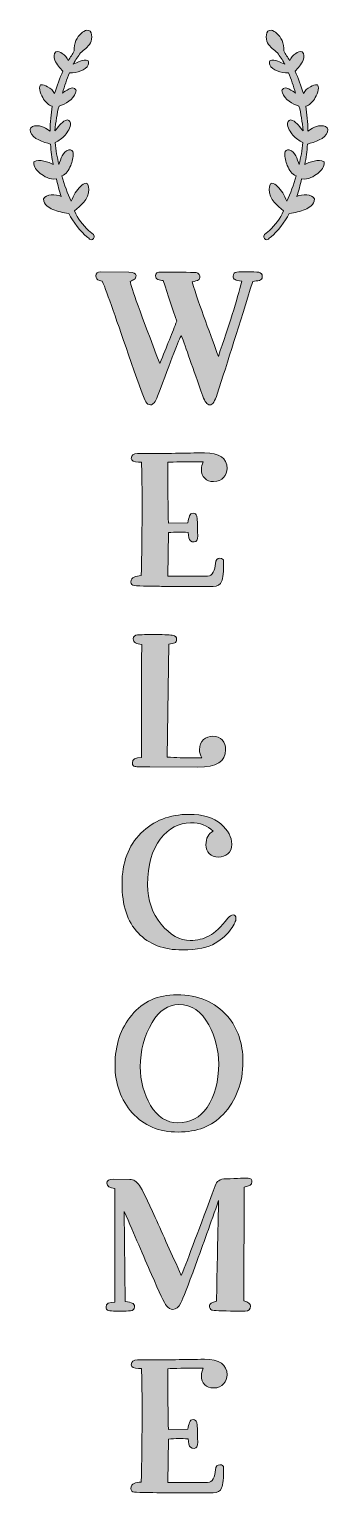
# Model space of a CAD drawing. Header units: inches. Extents: x -1.7 to 7.7, y -46.7 to -1.3.
import ezdxf

# ---------------------------------------------------------------- set-up
doc = ezdxf.new("R2010")
doc.units = ezdxf.units.IN
doc.header["$MEASUREMENT"] = 0
doc.layers.add('Layer 1', color=7, linetype='Continuous')

# ---------------------------------------------------------------- blocks, each defined once
blk = doc.blocks.new('block 2')
at = {"layer": 'Layer 1', "true_color": 0x231f20}
h = blk.add_hatch(color=250, dxfattribs=at)
h.dxf.hatch_style = 2
edge = h.paths.add_edge_path()
edge.add_spline(control_points=[(0.246, -1.683), (0.175, -1.816), (0.035, -1.907), (-0.06, -1.989), (-0.135, -2.101), (-0.218, -2.213), (-0.28, -2.337), (-0.284, -2.337), (-0.284, -2.337), (-0.284, -2.341), (-0.284, -2.341), (-0.284, -2.341), (-0.284, -2.345), (-0.292, -2.345), (-0.284, -2.349), (-0.284, -2.345), (-0.155, -2.304), (0.01, -2.167), (0.18, -2.242), (0.2, -2.279), (0.192, -2.329), (0.18, -2.362), (0.101, -2.54), (-0.164, -2.614), (-0.404, -2.618), (-0.495, -2.808), (-0.553, -3.032), (-0.623, -3.243), (-0.54, -3.197), (-0.296, -2.982), (-0.201, -3.143), (-0.197, -3.181), (-0.205, -3.214), (-0.213, -3.239), (-0.288, -3.433), (-0.519, -3.594), (-0.726, -3.648), (-0.792, -3.88), (-0.83, -4.14), (-0.854, -4.417), (-0.763, -4.318), (-0.668, -4.149), (-0.524, -4.091), (-0.441, -4.053), (-0.383, -4.099), (-0.375, -4.182), (-0.366, -4.322), (-0.462, -4.459), (-0.54, -4.55), (-0.631, -4.657), (-0.743, -4.723), (-0.846, -4.777), (-0.83, -5.025), (-0.784, -5.249), (-0.73, -5.464), (-0.677, -5.294), (-0.615, -5.05), (-0.428, -5.009), (-0.337, -4.988), (-0.3, -5.038), (-0.292, -5.112), (-0.28, -5.236), (-0.317, -5.381), (-0.362, -5.489), (-0.433, -5.646), (-0.503, -5.757), (-0.639, -5.815), (-0.557, -6.088), (-0.466, -6.357), (-0.35, -6.605), (-0.28, -6.419), (-0.189, -6.258), (-0.052, -6.134), (-0.015, -6.101), (0.055, -6.035), (0.117, -6.043), (0.171, -6.051), (0.196, -6.15), (0.196, -6.225), (0.196, -6.56), (-0.064, -6.742), (-0.251, -6.903), (-0.147, -7.147), (0.014, -7.333), (0.192, -7.511), (0.237, -7.557), (0.362, -7.615), (0.366, -7.689), (0.366, -7.73), (0.328, -7.796), (0.287, -7.801), (0.246, -7.805), (0.2, -7.755), (0.167, -7.73), (-0.085, -7.528), (-0.28, -7.255), (-0.424, -6.978), (-0.602, -6.961), (-0.776, -6.92), (-0.917, -6.858), (-1.049, -6.796), (-1.202, -6.717), (-1.206, -6.531), (-1.144, -6.374), (-0.817, -6.378), (-0.66, -6.452), (-0.71, -6.287), (-0.772, -6.097), (-0.809, -5.906), (-1.024, -5.939), (-1.189, -5.832), (-1.314, -5.737), (-1.421, -5.654), (-1.516, -5.538), (-1.508, -5.381), (-1.334, -5.274), (-1.049, -5.389), (-0.912, -5.464), (-0.945, -5.257), (-0.979, -5.054), (-0.991, -4.827), (-1.218, -4.769), (-1.541, -4.666), (-1.611, -4.459), (-1.653, -4.339), (-1.591, -4.268), (-1.487, -4.26), (-1.268, -4.235), (-1.127, -4.351), (-1.003, -4.426), (-1.003, -4.149), (-0.974, -3.896), (-0.937, -3.652), (-1.057, -3.619), (-1.136, -3.541), (-1.206, -3.429), (-1.276, -3.317), (-1.388, -3.102), (-1.301, -2.982), (-1.223, -2.97), (-1.148, -3.015), (-1.086, -3.048), (-0.991, -3.098), (-0.908, -3.16), (-0.867, -3.259), (-0.788, -3.019), (-0.714, -2.775), (-0.606, -2.564), (-0.689, -2.473), (-0.809, -2.358), (-0.859, -2.217), (-0.888, -2.143), (-0.896, -2.002), (-0.826, -1.965), (-0.768, -1.932), (-0.672, -1.981), (-0.631, -2.01), (-0.536, -2.068), (-0.486, -2.138), (-0.441, -2.229), (-0.375, -2.134), (-0.313, -2.035), (-0.255, -1.936), (-0.275, -1.692), (-0.172, -1.497), (-0.031, -1.386), (0.01, -1.348), (0.08, -1.295), (0.134, -1.291), (0.333, -1.262), (0.304, -1.568), (0.246, -1.683)], knot_values=[0, 0, 0, 0, 1, 1, 1, 2, 2, 2, 3, 3, 3, 4, 4, 4, 5, 5, 5, 6, 6, 6, 7, 7, 7, 8, 8, 8, 9, 9, 9, 10, 10, 10, 11, 11, 11, 12, 12, 12, 13, 13, 13, 14, 14, 14, 15, 15, 15, 16, 16, 16, 17, 17, 17, 18, 18, 18, 19, 19, 19, 20, 20, 20, 21, 21, 21, 22, 22, 22, 23, 23, 23, 24, 24, 24, 25, 25, 25, 26, 26, 26, 27, 27, 27, 28, 28, 28, 29, 29, 29, 30, 30, 30, 31, 31, 31, 32, 32, 32, 33, 33, 33, 34, 34, 34, 35, 35, 35, 36, 36, 36, 37, 37, 37, 38, 38, 38, 39, 39, 39, 40, 40, 40, 41, 41, 41, 42, 42, 42, 43, 43, 43, 44, 44, 44, 45, 45, 45, 46, 46, 46, 47, 47, 47, 48, 48, 48, 49, 49, 49, 50, 50, 50, 51, 51, 51, 52, 52, 52, 53, 53, 53, 54, 54, 54, 55, 55, 55, 56, 56, 56, 57, 57, 57, 57], degree=3, periodic=1)
h = blk.add_hatch(color=250, dxfattribs=at)
h.dxf.hatch_style = 2
edge = h.paths.add_edge_path()
edge.add_spline(control_points=[(5.713, -7.801), (5.672, -7.796), (5.634, -7.73), (5.634, -7.689), (5.638, -7.615), (5.763, -7.557), (5.808, -7.511), (5.986, -7.333), (6.147, -7.147), (6.251, -6.903), (6.064, -6.742), (5.804, -6.56), (5.804, -6.225), (5.804, -6.15), (5.829, -6.051), (5.883, -6.043), (5.945, -6.035), (6.015, -6.101), (6.052, -6.134), (6.189, -6.258), (6.28, -6.419), (6.35, -6.605), (6.466, -6.357), (6.557, -6.088), (6.639, -5.815), (6.503, -5.757), (6.433, -5.646), (6.362, -5.489), (6.317, -5.381), (6.28, -5.236), (6.292, -5.112), (6.3, -5.038), (6.337, -4.988), (6.428, -5.009), (6.615, -5.05), (6.677, -5.294), (6.73, -5.464), (6.784, -5.249), (6.83, -5.025), (6.846, -4.777), (6.743, -4.723), (6.631, -4.657), (6.54, -4.55), (6.462, -4.459), (6.366, -4.322), (6.375, -4.182), (6.383, -4.099), (6.441, -4.053), (6.524, -4.091), (6.668, -4.149), (6.763, -4.318), (6.854, -4.417), (6.83, -4.14), (6.792, -3.88), (6.726, -3.648), (6.519, -3.594), (6.288, -3.433), (6.213, -3.239), (6.205, -3.214), (6.197, -3.181), (6.201, -3.143), (6.296, -2.982), (6.54, -3.197), (6.623, -3.243), (6.553, -3.032), (6.495, -2.808), (6.404, -2.618), (6.164, -2.614), (5.899, -2.54), (5.82, -2.362), (5.808, -2.329), (5.8, -2.279), (5.82, -2.242), (5.99, -2.167), (6.155, -2.304), (6.284, -2.345), (6.284, -2.349), (6.292, -2.345), (6.284, -2.345), (6.284, -2.341), (6.284, -2.341), (6.284, -2.341), (6.284, -2.337), (6.284, -2.337), (6.28, -2.337), (6.218, -2.213), (6.135, -2.101), (6.06, -1.989), (5.965, -1.907), (5.825, -1.816), (5.754, -1.683), (5.696, -1.568), (5.667, -1.262), (5.866, -1.291), (5.92, -1.295), (5.99, -1.348), (6.031, -1.386), (6.172, -1.497), (6.275, -1.692), (6.255, -1.936), (6.313, -2.035), (6.375, -2.134), (6.441, -2.229), (6.486, -2.138), (6.536, -2.068), (6.631, -2.01), (6.672, -1.981), (6.768, -1.932), (6.826, -1.965), (6.896, -2.002), (6.888, -2.143), (6.859, -2.217), (6.809, -2.358), (6.689, -2.473), (6.606, -2.564), (6.714, -2.775), (6.788, -3.019), (6.867, -3.259), (6.908, -3.16), (6.991, -3.098), (7.086, -3.048), (7.148, -3.015), (7.223, -2.97), (7.301, -2.982), (7.388, -3.102), (7.276, -3.317), (7.206, -3.429), (7.136, -3.541), (7.057, -3.619), (6.937, -3.652), (6.974, -3.896), (7.003, -4.149), (7.003, -4.426), (7.127, -4.351), (7.268, -4.235), (7.487, -4.26), (7.591, -4.268), (7.653, -4.339), (7.611, -4.459), (7.541, -4.666), (7.218, -4.769), (6.991, -4.827), (6.979, -5.054), (6.945, -5.257), (6.912, -5.464), (7.049, -5.389), (7.334, -5.274), (7.508, -5.381), (7.516, -5.538), (7.421, -5.654), (7.314, -5.737), (7.189, -5.832), (7.024, -5.939), (6.809, -5.906), (6.772, -6.097), (6.71, -6.287), (6.66, -6.452), (6.817, -6.378), (7.144, -6.374), (7.206, -6.531), (7.202, -6.717), (7.049, -6.796), (6.917, -6.858), (6.776, -6.92), (6.602, -6.961), (6.424, -6.978), (6.28, -7.255), (6.085, -7.528), (5.833, -7.73), (5.8, -7.755), (5.754, -7.805), (5.713, -7.801)], knot_values=[0, 0, 0, 0, 1, 1, 1, 2, 2, 2, 3, 3, 3, 4, 4, 4, 5, 5, 5, 6, 6, 6, 7, 7, 7, 8, 8, 8, 9, 9, 9, 10, 10, 10, 11, 11, 11, 12, 12, 12, 13, 13, 13, 14, 14, 14, 15, 15, 15, 16, 16, 16, 17, 17, 17, 18, 18, 18, 19, 19, 19, 20, 20, 20, 21, 21, 21, 22, 22, 22, 23, 23, 23, 24, 24, 24, 25, 25, 25, 26, 26, 26, 27, 27, 27, 28, 28, 28, 29, 29, 29, 30, 30, 30, 31, 31, 31, 32, 32, 32, 33, 33, 33, 34, 34, 34, 35, 35, 35, 36, 36, 36, 37, 37, 37, 38, 38, 38, 39, 39, 39, 40, 40, 40, 41, 41, 41, 42, 42, 42, 43, 43, 43, 44, 44, 44, 45, 45, 45, 46, 46, 46, 47, 47, 47, 48, 48, 48, 49, 49, 49, 50, 50, 50, 51, 51, 51, 52, 52, 52, 53, 53, 53, 54, 54, 54, 55, 55, 55, 56, 56, 56, 57, 57, 57, 57], degree=3, periodic=1)
h = blk.add_hatch(color=250, dxfattribs=at)
h.dxf.hatch_style = 2
edge = h.paths.add_edge_path()
edge.add_spline(control_points=[(5.586, -8.941), (5.586, -9.009), (5.556, -9.049), (5.497, -9.061), (5.439, -9.074), (5.37, -9.084), (5.292, -9.091), (4.879, -10.412), (4.512, -11.578), (4.191, -12.59), (4.12, -12.814), (4.04, -12.926), (3.951, -12.926), (3.876, -12.926), (3.805, -12.835), (3.737, -12.654), (3.431, -11.764), (3.208, -11.137), (3.069, -10.773), (3.009, -10.88), (2.763, -11.509), (2.332, -12.659), (2.265, -12.837), (2.193, -12.926), (2.119, -12.926), (2.054, -12.926), (2.005, -12.894), (1.969, -12.83), (1.933, -12.766), (1.782, -12.36), (1.515, -11.612), (1.066, -10.298), (0.767, -9.454), (0.617, -9.08), (0.617, -9.08), (0.532, -9.059), (0.532, -9.059), (0.454, -9.041), (0.414, -8.993), (0.414, -8.914), (0.414, -8.836), (0.466, -8.797), (0.569, -8.797), (0.569, -8.797), (1.445, -8.808), (1.445, -8.808), (1.591, -8.808), (1.665, -8.841), (1.665, -8.909), (1.665, -8.966), (1.648, -9.005), (1.616, -9.027), (1.584, -9.048), (1.54, -9.069), (1.483, -9.091), (1.504, -9.251), (1.81, -10.102), (2.402, -11.644), (2.626, -11.096), (2.802, -10.658), (2.931, -10.33), (2.802, -9.949), (2.662, -9.529), (2.509, -9.069), (2.448, -9.059), (2.394, -9.046), (2.346, -9.032), (2.298, -9.018), (2.273, -8.979), (2.273, -8.914), (2.273, -8.84), (2.33, -8.802), (2.444, -8.802), (2.765, -8.802), (3.118, -8.806), (3.502, -8.813), (3.545, -8.813), (3.58, -8.827), (3.609, -8.856), (3.637, -8.884), (3.652, -8.914), (3.652, -8.946), (3.652, -8.993), (3.635, -9.027), (3.601, -9.048), (3.567, -9.069), (3.504, -9.087), (3.411, -9.101), (3.525, -9.483), (3.662, -9.888), (3.82, -10.319), (3.978, -10.75), (4.113, -11.117), (4.223, -11.42), (4.555, -10.458), (4.798, -9.68), (4.955, -9.085), (4.852, -9.071), (4.781, -9.054), (4.742, -9.035), (4.702, -9.015), (4.683, -8.982), (4.683, -8.936), (4.683, -8.854), (4.721, -8.809), (4.798, -8.802), (4.874, -8.795), (4.966, -8.792), (5.073, -8.792), (5.276, -8.792), (5.412, -8.798), (5.481, -8.81), (5.551, -8.823), (5.586, -8.866), (5.586, -8.941)], knot_values=[0, 0, 0, 0, 1, 1, 1, 2, 2, 2, 3, 3, 3, 4, 4, 4, 5, 5, 5, 6, 6, 6, 7, 7, 7, 8, 8, 8, 9, 9, 9, 10, 10, 10, 11, 11, 11, 12, 12, 12, 13, 13, 13, 14, 14, 14, 15, 15, 15, 16, 16, 16, 17, 17, 17, 18, 18, 18, 19, 19, 19, 20, 20, 20, 21, 21, 21, 22, 22, 22, 23, 23, 23, 24, 24, 24, 25, 25, 25, 26, 26, 26, 27, 27, 27, 28, 28, 28, 29, 29, 29, 30, 30, 30, 31, 31, 31, 32, 32, 32, 33, 33, 33, 34, 34, 34, 35, 35, 35, 36, 36, 36, 37, 37, 37, 38, 38, 38, 38], degree=3, periodic=1)
h = blk.add_hatch(color=250, dxfattribs=at)
h.dxf.hatch_style = 2
edge = h.paths.add_edge_path()
edge.add_spline(control_points=[(3.697, -14.934), (3.697, -14.852), (3.715, -14.772), (3.751, -14.694), (3.195, -14.694), (2.828, -14.699), (2.65, -14.71), (2.654, -15.736), (2.661, -16.364), (2.671, -16.596), (2.671, -16.596), (3.275, -16.585), (3.275, -16.585), (3.289, -16.503), (3.306, -16.434), (3.326, -16.377), (3.345, -16.32), (3.384, -16.291), (3.441, -16.291), (3.494, -16.291), (3.532, -16.322), (3.553, -16.382), (3.567, -16.421), (3.576, -16.626), (3.58, -16.996), (3.58, -17.121), (3.544, -17.183), (3.473, -17.183), (3.377, -17.183), (3.321, -17.141), (3.307, -17.055), (3.307, -17.055), (3.28, -16.89), (3.28, -16.89), (3.181, -16.882), (3.085, -16.879), (2.992, -16.879), (2.878, -16.879), (2.771, -16.884), (2.671, -16.895), (2.671, -16.895), (2.65, -18.246), (2.65, -18.246), (2.65, -18.246), (3.884, -18.246), (3.884, -18.246), (3.97, -18.246), (4.03, -18.206), (4.066, -18.126), (4.101, -18.046), (4.124, -17.954), (4.133, -17.848), (4.141, -17.743), (4.187, -17.691), (4.269, -17.691), (4.347, -17.691), (4.386, -17.721), (4.386, -17.782), (4.386, -18.102), (4.366, -18.312), (4.325, -18.412), (4.284, -18.512), (4.197, -18.562), (4.066, -18.562), (4.066, -18.562), (2.452, -18.562), (2.452, -18.562), (2.395, -18.562), (2.26, -18.56), (2.046, -18.556), (1.833, -18.553), (1.689, -18.547), (1.616, -18.54), (1.543, -18.533), (1.507, -18.497), (1.507, -18.433), (1.507, -18.348), (1.539, -18.294), (1.603, -18.273), (1.667, -18.252), (1.74, -18.238), (1.822, -18.23), (1.833, -18.148), (1.843, -17.579), (1.854, -16.521), (1.854, -15.527), (1.847, -14.922), (1.833, -14.705), (1.833, -14.705), (1.742, -14.705), (1.742, -14.705), (1.592, -14.705), (1.518, -14.665), (1.518, -14.587), (1.518, -14.487), (1.583, -14.438), (1.715, -14.438), (2.175, -14.438), (2.565, -14.435), (2.888, -14.43), (3.21, -14.424), (3.51, -14.42), (3.788, -14.416), (4.258, -14.416), (4.493, -14.578), (4.493, -14.902), (4.493, -15.002), (4.457, -15.095), (4.386, -15.18), (4.315, -15.266), (4.212, -15.308), (4.076, -15.308), (3.959, -15.308), (3.866, -15.274), (3.799, -15.207), (3.731, -15.139), (3.697, -15.048), (3.697, -14.934)], knot_values=[0, 0, 0, 0, 1, 1, 1, 2, 2, 2, 3, 3, 3, 4, 4, 4, 5, 5, 5, 6, 6, 6, 7, 7, 7, 8, 8, 8, 9, 9, 9, 10, 10, 10, 11, 11, 11, 12, 12, 12, 13, 13, 13, 14, 14, 14, 15, 15, 15, 16, 16, 16, 17, 17, 17, 18, 18, 18, 19, 19, 19, 20, 20, 20, 21, 21, 21, 22, 22, 22, 23, 23, 23, 24, 24, 24, 25, 25, 25, 26, 26, 26, 27, 27, 27, 28, 28, 28, 29, 29, 29, 30, 30, 30, 31, 31, 31, 32, 32, 32, 33, 33, 33, 34, 34, 34, 35, 35, 35, 36, 36, 36, 37, 37, 37, 38, 38, 38, 39, 39, 39, 39], degree=3, periodic=1)
h = blk.add_hatch(color=250, dxfattribs=at)
h.dxf.hatch_style = 2
edge = h.paths.add_edge_path()
edge.add_spline(control_points=[(4.448, -23.639), (4.448, -23.998), (4.161, -24.178), (3.588, -24.178), (3.588, -24.178), (2.097, -24.168), (2.097, -24.168), (1.841, -24.168), (1.686, -24.165), (1.632, -24.159), (1.579, -24.154), (1.552, -24.116), (1.552, -24.045), (1.552, -23.931), (1.645, -23.874), (1.83, -23.874), (1.834, -23.35), (1.835, -22.853), (1.835, -22.383), (1.835, -21.913), (1.837, -21.242), (1.841, -20.369), (1.759, -20.362), (1.695, -20.346), (1.648, -20.321), (1.602, -20.296), (1.579, -20.252), (1.579, -20.188), (1.579, -20.117), (1.624, -20.077), (1.715, -20.07), (1.806, -20.063), (1.994, -20.059), (2.279, -20.059), (2.567, -20.063), (2.747, -20.072), (2.818, -20.086), (2.89, -20.1), (2.925, -20.141), (2.925, -20.209), (2.925, -20.266), (2.906, -20.302), (2.866, -20.316), (2.827, -20.33), (2.765, -20.344), (2.679, -20.359), (2.679, -20.359), (2.637, -23.863), (2.637, -23.863), (2.9, -23.881), (3.167, -23.89), (3.438, -23.89), (3.438, -23.89), (3.705, -23.89), (3.705, -23.89), (3.659, -23.811), (3.636, -23.728), (3.636, -23.639), (3.636, -23.496), (3.678, -23.39), (3.761, -23.321), (3.845, -23.251), (3.938, -23.217), (4.042, -23.217), (4.173, -23.217), (4.274, -23.256), (4.344, -23.334), (4.413, -23.413), (4.448, -23.514), (4.448, -23.639)], knot_values=[0, 0, 0, 0, 1, 1, 1, 2, 2, 2, 3, 3, 3, 4, 4, 4, 5, 5, 5, 6, 6, 6, 7, 7, 7, 8, 8, 8, 9, 9, 9, 10, 10, 10, 11, 11, 11, 12, 12, 12, 13, 13, 13, 14, 14, 14, 15, 15, 15, 16, 16, 16, 17, 17, 17, 18, 18, 18, 19, 19, 19, 20, 20, 20, 21, 21, 21, 22, 22, 22, 23, 23, 23, 23], degree=3, periodic=1)
h = blk.add_hatch(color=250, dxfattribs=at)
h.dxf.hatch_style = 2
edge = h.paths.add_edge_path()
edge.add_spline(control_points=[(4.771, -28.876), (4.771, -28.947), (4.718, -29.059), (4.613, -29.21), (4.508, -29.361), (4.346, -29.506), (4.127, -29.645), (3.908, -29.784), (3.567, -29.854), (3.104, -29.854), (2.524, -29.854), (2.066, -29.678), (1.731, -29.327), (1.396, -28.977), (1.229, -28.468), (1.229, -27.802), (1.229, -27.14), (1.426, -26.615), (1.819, -26.226), (2.213, -25.838), (2.709, -25.644), (3.307, -25.644), (3.749, -25.644), (4.081, -25.743), (4.303, -25.941), (4.526, -26.138), (4.637, -26.349), (4.637, -26.574), (4.637, -26.709), (4.597, -26.809), (4.517, -26.873), (4.437, -26.937), (4.34, -26.969), (4.226, -26.969), (4.105, -26.969), (4.01, -26.933), (3.94, -26.862), (3.871, -26.791), (3.836, -26.7), (3.836, -26.59), (3.836, -26.387), (3.911, -26.246), (4.06, -26.168), (3.886, -25.993), (3.653, -25.906), (3.361, -25.906), (2.997, -25.906), (2.684, -26.074), (2.42, -26.411), (2.157, -26.747), (2.025, -27.22), (2.025, -27.829), (2.025, -28.31), (2.166, -28.718), (2.447, -29.055), (2.728, -29.391), (3.029, -29.56), (3.35, -29.56), (3.56, -29.56), (3.756, -29.513), (3.938, -29.418), (4.119, -29.324), (4.311, -29.141), (4.514, -28.871), (4.568, -28.799), (4.625, -28.764), (4.685, -28.764), (4.742, -28.764), (4.771, -28.801), (4.771, -28.876)], knot_values=[0, 0, 0, 0, 1, 1, 1, 2, 2, 2, 3, 3, 3, 4, 4, 4, 5, 5, 5, 6, 6, 6, 7, 7, 7, 8, 8, 8, 9, 9, 9, 10, 10, 10, 11, 11, 11, 12, 12, 12, 13, 13, 13, 14, 14, 14, 15, 15, 15, 16, 16, 16, 17, 17, 17, 18, 18, 18, 19, 19, 19, 20, 20, 20, 21, 21, 21, 22, 22, 22, 23, 23, 23, 23], degree=3, periodic=1)
h = blk.add_hatch(color=250, dxfattribs=at)
h.dxf.hatch_style = 2
edge = h.paths.add_edge_path()
edge.add_spline(control_points=[(4.506, -31.915), (4.118, -31.47), (3.595, -31.247), (2.936, -31.247), (2.345, -31.247), (1.876, -31.457), (1.531, -31.875), (1.185, -32.294), (1.013, -32.811), (1.013, -33.427), (1.013, -34.018), (1.191, -34.513), (1.547, -34.912), (1.903, -35.311), (2.378, -35.51), (2.973, -35.51), (3.561, -35.51), (4.026, -35.329), (4.368, -34.965), (4.781, -34.524), (4.987, -33.975), (4.987, -33.32), (4.987, -32.754), (4.827, -32.285), (4.506, -31.915)], knot_values=[0, 0, 0, 0, 1, 1, 1, 2, 2, 2, 3, 3, 3, 4, 4, 4, 5, 5, 5, 6, 6, 6, 7, 7, 7, 8, 8, 8, 8], degree=3, periodic=1)
edge = h.paths.add_edge_path()
edge.add_spline(control_points=[(3.871, -34.746), (3.657, -35.063), (3.353, -35.222), (2.957, -35.222), (2.612, -35.222), (2.332, -35.042), (2.119, -34.682), (1.905, -34.323), (1.798, -33.922), (1.798, -33.48), (1.798, -32.985), (1.921, -32.528), (2.167, -32.107), (2.387, -31.737), (2.662, -31.552), (2.989, -31.552), (3.395, -31.552), (3.707, -31.76), (3.924, -32.177), (4.131, -32.572), (4.234, -32.976), (4.234, -33.389), (4.234, -33.934), (4.113, -34.387), (3.871, -34.746)], knot_values=[0, 0, 0, 0, 1, 1, 1, 2, 2, 2, 3, 3, 3, 4, 4, 4, 5, 5, 5, 6, 6, 6, 7, 7, 7, 8, 8, 8, 8], degree=3, periodic=1)
h = blk.add_hatch(color=250, dxfattribs=at)
h.dxf.hatch_style = 2
edge = h.paths.add_edge_path()
edge.add_spline(control_points=[(5.027, -37.219), (5.027, -37.219), (5.011, -40.75), (5.011, -40.75), (5.154, -40.786), (5.225, -40.843), (5.225, -40.921), (5.225, -41.017), (5.17, -41.066), (5.059, -41.068), (4.949, -41.07), (4.849, -41.071), (4.76, -41.071), (4.311, -41.067), (4.064, -41.057), (4.018, -41.039), (3.971, -41.021), (3.948, -40.975), (3.948, -40.9), (3.948, -40.85), (4.021, -40.805), (4.167, -40.766), (4.178, -40.008), (4.199, -38.964), (4.231, -37.636), (3.986, -38.33), (3.745, -39.001), (3.51, -39.647), (3.275, -40.293), (3.124, -40.683), (3.056, -40.817), (2.988, -40.951), (2.907, -41.017), (2.81, -41.017), (2.736, -41.017), (2.668, -40.979), (2.607, -40.902), (2.547, -40.826), (2.393, -40.503), (2.145, -39.933), (1.898, -39.363), (1.615, -38.711), (1.299, -37.978), (1.299, -37.978), (1.331, -40.772), (1.331, -40.772), (1.43, -40.789), (1.503, -40.806), (1.55, -40.822), (1.596, -40.838), (1.619, -40.88), (1.619, -40.948), (1.619, -41.012), (1.577, -41.049), (1.494, -41.06), (1.41, -41.071), (1.311, -41.076), (1.197, -41.076), (1.169, -41.076), (1.111, -41.075), (1.023, -41.073), (0.936, -41.072), (0.866, -41.065), (0.812, -41.052), (0.759, -41.04), (0.732, -41.001), (0.732, -40.937), (0.732, -40.841), (0.825, -40.793), (1.01, -40.793), (1.01, -40.793), (1.01, -37.267), (1.01, -37.267), (0.843, -37.249), (0.759, -37.194), (0.759, -37.102), (0.759, -37.016), (0.823, -36.973), (0.951, -36.973), (0.951, -36.973), (1.475, -36.979), (1.475, -36.979), (1.585, -36.979), (1.684, -37.042), (1.771, -37.168), (1.859, -37.295), (2.022, -37.628), (2.263, -38.167), (2.503, -38.707), (2.773, -39.304), (3.072, -39.96), (3.289, -39.422), (3.638, -38.496), (4.119, -37.182), (4.169, -37.039), (4.279, -36.966), (4.45, -36.963), (4.831, -36.949), (5.063, -36.941), (5.145, -36.941), (5.227, -36.945), (5.268, -36.984), (5.268, -37.059), (5.268, -37.141), (5.188, -37.194), (5.027, -37.219)], knot_values=[0, 0, 0, 0, 1, 1, 1, 2, 2, 2, 3, 3, 3, 4, 4, 4, 5, 5, 5, 6, 6, 6, 7, 7, 7, 8, 8, 8, 9, 9, 9, 10, 10, 10, 11, 11, 11, 12, 12, 12, 13, 13, 13, 14, 14, 14, 15, 15, 15, 16, 16, 16, 17, 17, 17, 18, 18, 18, 19, 19, 19, 20, 20, 20, 21, 21, 21, 22, 22, 22, 23, 23, 23, 24, 24, 24, 25, 25, 25, 26, 26, 26, 27, 27, 27, 28, 28, 28, 29, 29, 29, 30, 30, 30, 31, 31, 31, 32, 32, 32, 33, 33, 33, 34, 34, 34, 35, 35, 35, 35], degree=3, periodic=1)
h = blk.add_hatch(color=250, dxfattribs=at)
h.dxf.hatch_style = 2
edge = h.paths.add_edge_path()
edge.add_spline(control_points=[(3.697, -43.084), (3.697, -43.002), (3.715, -42.922), (3.751, -42.844), (3.195, -42.844), (2.828, -42.849), (2.65, -42.86), (2.654, -43.885), (2.661, -44.514), (2.671, -44.746), (2.671, -44.746), (3.275, -44.735), (3.275, -44.735), (3.289, -44.653), (3.306, -44.584), (3.326, -44.527), (3.345, -44.47), (3.384, -44.441), (3.441, -44.441), (3.494, -44.441), (3.532, -44.471), (3.553, -44.532), (3.567, -44.571), (3.576, -44.776), (3.58, -45.146), (3.58, -45.271), (3.544, -45.333), (3.473, -45.333), (3.377, -45.333), (3.321, -45.29), (3.307, -45.205), (3.307, -45.205), (3.28, -45.039), (3.28, -45.039), (3.181, -45.032), (3.085, -45.029), (2.992, -45.029), (2.878, -45.029), (2.771, -45.034), (2.671, -45.045), (2.671, -45.045), (2.65, -46.396), (2.65, -46.396), (2.65, -46.396), (3.884, -46.396), (3.884, -46.396), (3.97, -46.396), (4.03, -46.356), (4.066, -46.276), (4.101, -46.196), (4.124, -46.103), (4.133, -45.998), (4.141, -45.893), (4.187, -45.841), (4.269, -45.841), (4.347, -45.841), (4.386, -45.871), (4.386, -45.931), (4.386, -46.252), (4.366, -46.462), (4.325, -46.562), (4.284, -46.662), (4.197, -46.711), (4.066, -46.711), (4.066, -46.711), (2.452, -46.711), (2.452, -46.711), (2.395, -46.711), (2.26, -46.71), (2.046, -46.706), (1.833, -46.702), (1.689, -46.697), (1.616, -46.69), (1.543, -46.683), (1.507, -46.647), (1.507, -46.583), (1.507, -46.498), (1.539, -46.444), (1.603, -46.423), (1.667, -46.402), (1.74, -46.387), (1.822, -46.38), (1.833, -46.298), (1.843, -45.728), (1.854, -44.671), (1.854, -43.677), (1.847, -43.072), (1.833, -42.854), (1.833, -42.854), (1.742, -42.854), (1.742, -42.854), (1.592, -42.854), (1.518, -42.815), (1.518, -42.737), (1.518, -42.637), (1.583, -42.587), (1.715, -42.587), (2.175, -42.587), (2.565, -42.585), (2.888, -42.579), (3.21, -42.574), (3.51, -42.57), (3.788, -42.566), (4.258, -42.566), (4.493, -42.728), (4.493, -43.052), (4.493, -43.152), (4.457, -43.244), (4.386, -43.33), (4.315, -43.415), (4.212, -43.458), (4.076, -43.458), (3.959, -43.458), (3.866, -43.424), (3.799, -43.357), (3.731, -43.289), (3.697, -43.198), (3.697, -43.084)], knot_values=[0, 0, 0, 0, 1, 1, 1, 2, 2, 2, 3, 3, 3, 4, 4, 4, 5, 5, 5, 6, 6, 6, 7, 7, 7, 8, 8, 8, 9, 9, 9, 10, 10, 10, 11, 11, 11, 12, 12, 12, 13, 13, 13, 14, 14, 14, 15, 15, 15, 16, 16, 16, 17, 17, 17, 18, 18, 18, 19, 19, 19, 20, 20, 20, 21, 21, 21, 22, 22, 22, 23, 23, 23, 24, 24, 24, 25, 25, 25, 26, 26, 26, 27, 27, 27, 28, 28, 28, 29, 29, 29, 30, 30, 30, 31, 31, 31, 32, 32, 32, 33, 33, 33, 34, 34, 34, 35, 35, 35, 36, 36, 36, 37, 37, 37, 38, 38, 38, 39, 39, 39, 39], degree=3, periodic=1)
at = {"layer": 'Layer 1', "lineweight": 0}
for points, knots in [([(0.246, -1.683), (0.175, -1.816), (0.035, -1.907), (-0.06, -1.989), (-0.135, -2.101), (-0.218, -2.213), (-0.28, -2.337), (-0.284, -2.337), (-0.284, -2.337), (-0.284, -2.341), (-0.284, -2.341), (-0.284, -2.341), (-0.284, -2.345), (-0.292, -2.345), (-0.284, -2.349), (-0.284, -2.345), (-0.155, -2.304), (0.01, -2.167), (0.18, -2.242), (0.2, -2.279), (0.192, -2.329), (0.18, -2.362), (0.101, -2.54), (-0.164, -2.614), (-0.404, -2.618), (-0.495, -2.808), (-0.553, -3.032), (-0.623, -3.243), (-0.54, -3.197), (-0.296, -2.982), (-0.201, -3.143), (-0.197, -3.181), (-0.205, -3.214), (-0.213, -3.239), (-0.288, -3.433), (-0.519, -3.594), (-0.726, -3.648), (-0.792, -3.88), (-0.83, -4.14), (-0.854, -4.417), (-0.763, -4.318), (-0.668, -4.149), (-0.524, -4.091), (-0.441, -4.053), (-0.383, -4.099), (-0.375, -4.182), (-0.366, -4.322), (-0.462, -4.459), (-0.54, -4.55), (-0.631, -4.657), (-0.743, -4.723), (-0.846, -4.777), (-0.83, -5.025), (-0.784, -5.249), (-0.73, -5.464), (-0.677, -5.294), (-0.615, -5.05), (-0.428, -5.009), (-0.337, -4.988), (-0.3, -5.038), (-0.292, -5.112), (-0.28, -5.236), (-0.317, -5.381), (-0.362, -5.489), (-0.433, -5.646), (-0.503, -5.757), (-0.639, -5.815), (-0.557, -6.088), (-0.466, -6.357), (-0.35, -6.605), (-0.28, -6.419), (-0.189, -6.258), (-0.052, -6.134), (-0.015, -6.101), (0.055, -6.035), (0.117, -6.043), (0.171, -6.051), (0.196, -6.15), (0.196, -6.225), (0.196, -6.56), (-0.064, -6.742), (-0.251, -6.903), (-0.147, -7.147), (0.014, -7.333), (0.192, -7.511), (0.237, -7.557), (0.362, -7.615), (0.366, -7.689), (0.366, -7.73), (0.328, -7.796), (0.287, -7.801), (0.246, -7.805), (0.2, -7.755), (0.167, -7.73), (-0.085, -7.528), (-0.28, -7.255), (-0.424, -6.978), (-0.602, -6.961), (-0.776, -6.92), (-0.917, -6.858), (-1.049, -6.796), (-1.202, -6.717), (-1.206, -6.531), (-1.144, -6.374), (-0.817, -6.378), (-0.66, -6.452), (-0.71, -6.287), (-0.772, -6.097), (-0.809, -5.906), (-1.024, -5.939), (-1.189, -5.832), (-1.314, -5.737), (-1.421, -5.654), (-1.516, -5.538), (-1.508, -5.381), (-1.334, -5.274), (-1.049, -5.389), (-0.912, -5.464), (-0.945, -5.257), (-0.979, -5.054), (-0.991, -4.827), (-1.218, -4.769), (-1.541, -4.666), (-1.611, -4.459), (-1.653, -4.339), (-1.591, -4.268), (-1.487, -4.26), (-1.268, -4.235), (-1.127, -4.351), (-1.003, -4.426), (-1.003, -4.149), (-0.974, -3.896), (-0.937, -3.652), (-1.057, -3.619), (-1.136, -3.541), (-1.206, -3.429), (-1.276, -3.317), (-1.388, -3.102), (-1.301, -2.982), (-1.223, -2.97), (-1.148, -3.015), (-1.086, -3.048), (-0.991, -3.098), (-0.908, -3.16), (-0.867, -3.259), (-0.788, -3.019), (-0.714, -2.775), (-0.606, -2.564), (-0.689, -2.473), (-0.809, -2.358), (-0.859, -2.217), (-0.888, -2.143), (-0.896, -2.002), (-0.826, -1.965), (-0.768, -1.932), (-0.672, -1.981), (-0.631, -2.01), (-0.536, -2.068), (-0.486, -2.138), (-0.441, -2.229), (-0.375, -2.134), (-0.313, -2.035), (-0.255, -1.936), (-0.275, -1.692), (-0.172, -1.497), (-0.031, -1.386), (0.01, -1.348), (0.08, -1.295), (0.134, -1.291), (0.333, -1.262), (0.304, -1.568), (0.246, -1.683)], [0, 0, 0, 0, 1, 1, 1, 2, 2, 2, 3, 3, 3, 4, 4, 4, 5, 5, 5, 6, 6, 6, 7, 7, 7, 8, 8, 8, 9, 9, 9, 10, 10, 10, 11, 11, 11, 12, 12, 12, 13, 13, 13, 14, 14, 14, 15, 15, 15, 16, 16, 16, 17, 17, 17, 18, 18, 18, 19, 19, 19, 20, 20, 20, 21, 21, 21, 22, 22, 22, 23, 23, 23, 24, 24, 24, 25, 25, 25, 26, 26, 26, 27, 27, 27, 28, 28, 28, 29, 29, 29, 30, 30, 30, 31, 31, 31, 32, 32, 32, 33, 33, 33, 34, 34, 34, 35, 35, 35, 36, 36, 36, 37, 37, 37, 38, 38, 38, 39, 39, 39, 40, 40, 40, 41, 41, 41, 42, 42, 42, 43, 43, 43, 44, 44, 44, 45, 45, 45, 46, 46, 46, 47, 47, 47, 48, 48, 48, 49, 49, 49, 50, 50, 50, 51, 51, 51, 52, 52, 52, 53, 53, 53, 54, 54, 54, 55, 55, 55, 56, 56, 56, 57, 57, 57, 57]), ([(5.713, -7.801), (5.672, -7.796), (5.634, -7.73), (5.634, -7.689), (5.638, -7.615), (5.763, -7.557), (5.808, -7.511), (5.986, -7.333), (6.147, -7.147), (6.251, -6.903), (6.064, -6.742), (5.804, -6.56), (5.804, -6.225), (5.804, -6.15), (5.829, -6.051), (5.883, -6.043), (5.945, -6.035), (6.015, -6.101), (6.052, -6.134), (6.189, -6.258), (6.28, -6.419), (6.35, -6.605), (6.466, -6.357), (6.557, -6.088), (6.639, -5.815), (6.503, -5.757), (6.433, -5.646), (6.362, -5.489), (6.317, -5.381), (6.28, -5.236), (6.292, -5.112), (6.3, -5.038), (6.337, -4.988), (6.428, -5.009), (6.615, -5.05), (6.677, -5.294), (6.73, -5.464), (6.784, -5.249), (6.83, -5.025), (6.846, -4.777), (6.743, -4.723), (6.631, -4.657), (6.54, -4.55), (6.462, -4.459), (6.366, -4.322), (6.375, -4.182), (6.383, -4.099), (6.441, -4.053), (6.524, -4.091), (6.668, -4.149), (6.763, -4.318), (6.854, -4.417), (6.83, -4.14), (6.792, -3.88), (6.726, -3.648), (6.519, -3.594), (6.288, -3.433), (6.213, -3.239), (6.205, -3.214), (6.197, -3.181), (6.201, -3.143), (6.296, -2.982), (6.54, -3.197), (6.623, -3.243), (6.553, -3.032), (6.495, -2.808), (6.404, -2.618), (6.164, -2.614), (5.899, -2.54), (5.82, -2.362), (5.808, -2.329), (5.8, -2.279), (5.82, -2.242), (5.99, -2.167), (6.155, -2.304), (6.284, -2.345), (6.284, -2.349), (6.292, -2.345), (6.284, -2.345), (6.284, -2.341), (6.284, -2.341), (6.284, -2.341), (6.284, -2.337), (6.284, -2.337), (6.28, -2.337), (6.218, -2.213), (6.135, -2.101), (6.06, -1.989), (5.965, -1.907), (5.825, -1.816), (5.754, -1.683), (5.696, -1.568), (5.667, -1.262), (5.866, -1.291), (5.92, -1.295), (5.99, -1.348), (6.031, -1.386), (6.172, -1.497), (6.275, -1.692), (6.255, -1.936), (6.313, -2.035), (6.375, -2.134), (6.441, -2.229), (6.486, -2.138), (6.536, -2.068), (6.631, -2.01), (6.672, -1.981), (6.768, -1.932), (6.826, -1.965), (6.896, -2.002), (6.888, -2.143), (6.859, -2.217), (6.809, -2.358), (6.689, -2.473), (6.606, -2.564), (6.714, -2.775), (6.788, -3.019), (6.867, -3.259), (6.908, -3.16), (6.991, -3.098), (7.086, -3.048), (7.148, -3.015), (7.223, -2.97), (7.301, -2.982), (7.388, -3.102), (7.276, -3.317), (7.206, -3.429), (7.136, -3.541), (7.057, -3.619), (6.937, -3.652), (6.974, -3.896), (7.003, -4.149), (7.003, -4.426), (7.127, -4.351), (7.268, -4.235), (7.487, -4.26), (7.591, -4.268), (7.653, -4.339), (7.611, -4.459), (7.541, -4.666), (7.218, -4.769), (6.991, -4.827), (6.979, -5.054), (6.945, -5.257), (6.912, -5.464), (7.049, -5.389), (7.334, -5.274), (7.508, -5.381), (7.516, -5.538), (7.421, -5.654), (7.314, -5.737), (7.189, -5.832), (7.024, -5.939), (6.809, -5.906), (6.772, -6.097), (6.71, -6.287), (6.66, -6.452), (6.817, -6.378), (7.144, -6.374), (7.206, -6.531), (7.202, -6.717), (7.049, -6.796), (6.917, -6.858), (6.776, -6.92), (6.602, -6.961), (6.424, -6.978), (6.28, -7.255), (6.085, -7.528), (5.833, -7.73), (5.8, -7.755), (5.754, -7.805), (5.713, -7.801)], [0, 0, 0, 0, 1, 1, 1, 2, 2, 2, 3, 3, 3, 4, 4, 4, 5, 5, 5, 6, 6, 6, 7, 7, 7, 8, 8, 8, 9, 9, 9, 10, 10, 10, 11, 11, 11, 12, 12, 12, 13, 13, 13, 14, 14, 14, 15, 15, 15, 16, 16, 16, 17, 17, 17, 18, 18, 18, 19, 19, 19, 20, 20, 20, 21, 21, 21, 22, 22, 22, 23, 23, 23, 24, 24, 24, 25, 25, 25, 26, 26, 26, 27, 27, 27, 28, 28, 28, 29, 29, 29, 30, 30, 30, 31, 31, 31, 32, 32, 32, 33, 33, 33, 34, 34, 34, 35, 35, 35, 36, 36, 36, 37, 37, 37, 38, 38, 38, 39, 39, 39, 40, 40, 40, 41, 41, 41, 42, 42, 42, 43, 43, 43, 44, 44, 44, 45, 45, 45, 46, 46, 46, 47, 47, 47, 48, 48, 48, 49, 49, 49, 50, 50, 50, 51, 51, 51, 52, 52, 52, 53, 53, 53, 54, 54, 54, 55, 55, 55, 56, 56, 56, 57, 57, 57, 57]), ([(5.586, -8.941), (5.586, -9.009), (5.556, -9.049), (5.497, -9.061), (5.439, -9.074), (5.37, -9.084), (5.292, -9.091), (4.879, -10.412), (4.512, -11.578), (4.191, -12.59), (4.12, -12.814), (4.04, -12.926), (3.951, -12.926), (3.876, -12.926), (3.805, -12.835), (3.737, -12.654), (3.431, -11.764), (3.208, -11.137), (3.069, -10.773), (3.009, -10.88), (2.763, -11.509), (2.332, -12.659), (2.265, -12.837), (2.193, -12.926), (2.119, -12.926), (2.054, -12.926), (2.005, -12.894), (1.969, -12.83), (1.933, -12.766), (1.782, -12.36), (1.515, -11.612), (1.066, -10.298), (0.767, -9.454), (0.617, -9.08), (0.617, -9.08), (0.532, -9.059), (0.532, -9.059), (0.454, -9.041), (0.414, -8.993), (0.414, -8.914), (0.414, -8.836), (0.466, -8.797), (0.569, -8.797), (0.569, -8.797), (1.445, -8.808), (1.445, -8.808), (1.591, -8.808), (1.665, -8.841), (1.665, -8.909), (1.665, -8.966), (1.648, -9.005), (1.616, -9.027), (1.584, -9.048), (1.54, -9.069), (1.483, -9.091), (1.504, -9.251), (1.81, -10.102), (2.402, -11.644), (2.626, -11.096), (2.802, -10.658), (2.931, -10.33), (2.802, -9.949), (2.662, -9.529), (2.509, -9.069), (2.448, -9.059), (2.394, -9.046), (2.346, -9.032), (2.298, -9.018), (2.273, -8.979), (2.273, -8.914), (2.273, -8.84), (2.33, -8.802), (2.444, -8.802), (2.765, -8.802), (3.118, -8.806), (3.502, -8.813), (3.545, -8.813), (3.58, -8.827), (3.609, -8.856), (3.637, -8.884), (3.652, -8.914), (3.652, -8.946), (3.652, -8.993), (3.635, -9.027), (3.601, -9.048), (3.567, -9.069), (3.504, -9.087), (3.411, -9.101), (3.525, -9.483), (3.662, -9.888), (3.82, -10.319), (3.978, -10.75), (4.113, -11.117), (4.223, -11.42), (4.555, -10.458), (4.798, -9.68), (4.955, -9.085), (4.852, -9.071), (4.781, -9.054), (4.742, -9.035), (4.702, -9.015), (4.683, -8.982), (4.683, -8.936), (4.683, -8.854), (4.721, -8.809), (4.798, -8.802), (4.874, -8.795), (4.966, -8.792), (5.073, -8.792), (5.276, -8.792), (5.412, -8.798), (5.481, -8.81), (5.551, -8.823), (5.586, -8.866), (5.586, -8.941)], [0, 0, 0, 0, 1, 1, 1, 2, 2, 2, 3, 3, 3, 4, 4, 4, 5, 5, 5, 6, 6, 6, 7, 7, 7, 8, 8, 8, 9, 9, 9, 10, 10, 10, 11, 11, 11, 12, 12, 12, 13, 13, 13, 14, 14, 14, 15, 15, 15, 16, 16, 16, 17, 17, 17, 18, 18, 18, 19, 19, 19, 20, 20, 20, 21, 21, 21, 22, 22, 22, 23, 23, 23, 24, 24, 24, 25, 25, 25, 26, 26, 26, 27, 27, 27, 28, 28, 28, 29, 29, 29, 30, 30, 30, 31, 31, 31, 32, 32, 32, 33, 33, 33, 34, 34, 34, 35, 35, 35, 36, 36, 36, 37, 37, 37, 38, 38, 38, 38]), ([(3.697, -14.934), (3.697, -14.852), (3.715, -14.772), (3.751, -14.694), (3.195, -14.694), (2.828, -14.699), (2.65, -14.71), (2.654, -15.736), (2.661, -16.364), (2.671, -16.596), (2.671, -16.596), (3.275, -16.585), (3.275, -16.585), (3.289, -16.503), (3.306, -16.434), (3.326, -16.377), (3.345, -16.32), (3.384, -16.291), (3.441, -16.291), (3.494, -16.291), (3.532, -16.322), (3.553, -16.382), (3.567, -16.421), (3.576, -16.626), (3.58, -16.996), (3.58, -17.121), (3.544, -17.183), (3.473, -17.183), (3.377, -17.183), (3.321, -17.141), (3.307, -17.055), (3.307, -17.055), (3.28, -16.89), (3.28, -16.89), (3.181, -16.882), (3.085, -16.879), (2.992, -16.879), (2.878, -16.879), (2.771, -16.884), (2.671, -16.895), (2.671, -16.895), (2.65, -18.246), (2.65, -18.246), (2.65, -18.246), (3.884, -18.246), (3.884, -18.246), (3.97, -18.246), (4.03, -18.206), (4.066, -18.126), (4.101, -18.046), (4.124, -17.954), (4.133, -17.848), (4.141, -17.743), (4.187, -17.691), (4.269, -17.691), (4.347, -17.691), (4.386, -17.721), (4.386, -17.782), (4.386, -18.102), (4.366, -18.312), (4.325, -18.412), (4.284, -18.512), (4.197, -18.562), (4.066, -18.562), (4.066, -18.562), (2.452, -18.562), (2.452, -18.562), (2.395, -18.562), (2.26, -18.56), (2.046, -18.556), (1.833, -18.553), (1.689, -18.547), (1.616, -18.54), (1.543, -18.533), (1.507, -18.497), (1.507, -18.433), (1.507, -18.348), (1.539, -18.294), (1.603, -18.273), (1.667, -18.252), (1.74, -18.238), (1.822, -18.23), (1.833, -18.148), (1.843, -17.579), (1.854, -16.521), (1.854, -15.527), (1.847, -14.922), (1.833, -14.705), (1.833, -14.705), (1.742, -14.705), (1.742, -14.705), (1.592, -14.705), (1.518, -14.665), (1.518, -14.587), (1.518, -14.487), (1.583, -14.438), (1.715, -14.438), (2.175, -14.438), (2.565, -14.435), (2.888, -14.43), (3.21, -14.424), (3.51, -14.42), (3.788, -14.416), (4.258, -14.416), (4.493, -14.578), (4.493, -14.902), (4.493, -15.002), (4.457, -15.095), (4.386, -15.18), (4.315, -15.266), (4.212, -15.308), (4.076, -15.308), (3.959, -15.308), (3.866, -15.274), (3.799, -15.207), (3.731, -15.139), (3.697, -15.048), (3.697, -14.934)], [0, 0, 0, 0, 1, 1, 1, 2, 2, 2, 3, 3, 3, 4, 4, 4, 5, 5, 5, 6, 6, 6, 7, 7, 7, 8, 8, 8, 9, 9, 9, 10, 10, 10, 11, 11, 11, 12, 12, 12, 13, 13, 13, 14, 14, 14, 15, 15, 15, 16, 16, 16, 17, 17, 17, 18, 18, 18, 19, 19, 19, 20, 20, 20, 21, 21, 21, 22, 22, 22, 23, 23, 23, 24, 24, 24, 25, 25, 25, 26, 26, 26, 27, 27, 27, 28, 28, 28, 29, 29, 29, 30, 30, 30, 31, 31, 31, 32, 32, 32, 33, 33, 33, 34, 34, 34, 35, 35, 35, 36, 36, 36, 37, 37, 37, 38, 38, 38, 39, 39, 39, 39]), ([(4.448, -23.639), (4.448, -23.998), (4.161, -24.178), (3.588, -24.178), (3.588, -24.178), (2.097, -24.168), (2.097, -24.168), (1.841, -24.168), (1.686, -24.165), (1.632, -24.159), (1.579, -24.154), (1.552, -24.116), (1.552, -24.045), (1.552, -23.931), (1.645, -23.874), (1.83, -23.874), (1.834, -23.35), (1.835, -22.853), (1.835, -22.383), (1.835, -21.913), (1.837, -21.242), (1.841, -20.369), (1.759, -20.362), (1.695, -20.346), (1.648, -20.321), (1.602, -20.296), (1.579, -20.252), (1.579, -20.188), (1.579, -20.117), (1.624, -20.077), (1.715, -20.07), (1.806, -20.063), (1.994, -20.059), (2.279, -20.059), (2.567, -20.063), (2.747, -20.072), (2.818, -20.086), (2.89, -20.1), (2.925, -20.141), (2.925, -20.209), (2.925, -20.266), (2.906, -20.302), (2.866, -20.316), (2.827, -20.33), (2.765, -20.344), (2.679, -20.359), (2.679, -20.359), (2.637, -23.863), (2.637, -23.863), (2.9, -23.881), (3.167, -23.89), (3.438, -23.89), (3.438, -23.89), (3.705, -23.89), (3.705, -23.89), (3.659, -23.811), (3.636, -23.728), (3.636, -23.639), (3.636, -23.496), (3.678, -23.39), (3.761, -23.321), (3.845, -23.251), (3.938, -23.217), (4.042, -23.217), (4.173, -23.217), (4.274, -23.256), (4.344, -23.334), (4.413, -23.413), (4.448, -23.514), (4.448, -23.639)], [0, 0, 0, 0, 1, 1, 1, 2, 2, 2, 3, 3, 3, 4, 4, 4, 5, 5, 5, 6, 6, 6, 7, 7, 7, 8, 8, 8, 9, 9, 9, 10, 10, 10, 11, 11, 11, 12, 12, 12, 13, 13, 13, 14, 14, 14, 15, 15, 15, 16, 16, 16, 17, 17, 17, 18, 18, 18, 19, 19, 19, 20, 20, 20, 21, 21, 21, 22, 22, 22, 23, 23, 23, 23]), ([(4.771, -28.876), (4.771, -28.947), (4.718, -29.059), (4.613, -29.21), (4.508, -29.361), (4.346, -29.506), (4.127, -29.645), (3.908, -29.784), (3.567, -29.854), (3.104, -29.854), (2.524, -29.854), (2.066, -29.678), (1.731, -29.327), (1.396, -28.977), (1.229, -28.468), (1.229, -27.802), (1.229, -27.14), (1.426, -26.615), (1.819, -26.226), (2.213, -25.838), (2.709, -25.644), (3.307, -25.644), (3.749, -25.644), (4.081, -25.743), (4.303, -25.941), (4.526, -26.138), (4.637, -26.349), (4.637, -26.574), (4.637, -26.709), (4.597, -26.809), (4.517, -26.873), (4.437, -26.937), (4.34, -26.969), (4.226, -26.969), (4.105, -26.969), (4.01, -26.933), (3.94, -26.862), (3.871, -26.791), (3.836, -26.7), (3.836, -26.59), (3.836, -26.387), (3.911, -26.246), (4.06, -26.168), (3.886, -25.993), (3.653, -25.906), (3.361, -25.906), (2.997, -25.906), (2.684, -26.074), (2.42, -26.411), (2.157, -26.747), (2.025, -27.22), (2.025, -27.829), (2.025, -28.31), (2.166, -28.718), (2.447, -29.055), (2.728, -29.391), (3.029, -29.56), (3.35, -29.56), (3.56, -29.56), (3.756, -29.513), (3.938, -29.418), (4.119, -29.324), (4.311, -29.141), (4.514, -28.871), (4.568, -28.799), (4.625, -28.764), (4.685, -28.764), (4.742, -28.764), (4.771, -28.801), (4.771, -28.876)], [0, 0, 0, 0, 1, 1, 1, 2, 2, 2, 3, 3, 3, 4, 4, 4, 5, 5, 5, 6, 6, 6, 7, 7, 7, 8, 8, 8, 9, 9, 9, 10, 10, 10, 11, 11, 11, 12, 12, 12, 13, 13, 13, 14, 14, 14, 15, 15, 15, 16, 16, 16, 17, 17, 17, 18, 18, 18, 19, 19, 19, 20, 20, 20, 21, 21, 21, 22, 22, 22, 23, 23, 23, 23]), ([(4.506, -31.915), (4.118, -31.47), (3.595, -31.247), (2.936, -31.247), (2.345, -31.247), (1.876, -31.457), (1.531, -31.875), (1.185, -32.294), (1.013, -32.811), (1.013, -33.427), (1.013, -34.018), (1.191, -34.513), (1.547, -34.912), (1.903, -35.311), (2.378, -35.51), (2.973, -35.51), (3.561, -35.51), (4.026, -35.329), (4.368, -34.965), (4.781, -34.524), (4.987, -33.975), (4.987, -33.32), (4.987, -32.754), (4.827, -32.285), (4.506, -31.915)], [0, 0, 0, 0, 1, 1, 1, 2, 2, 2, 3, 3, 3, 4, 4, 4, 5, 5, 5, 6, 6, 6, 7, 7, 7, 8, 8, 8, 8]), ([(3.871, -34.746), (3.657, -35.063), (3.353, -35.222), (2.957, -35.222), (2.612, -35.222), (2.332, -35.042), (2.119, -34.682), (1.905, -34.323), (1.798, -33.922), (1.798, -33.48), (1.798, -32.985), (1.921, -32.528), (2.167, -32.107), (2.387, -31.737), (2.662, -31.552), (2.989, -31.552), (3.395, -31.552), (3.707, -31.76), (3.924, -32.177), (4.131, -32.572), (4.234, -32.976), (4.234, -33.389), (4.234, -33.934), (4.113, -34.387), (3.871, -34.746)], [0, 0, 0, 0, 1, 1, 1, 2, 2, 2, 3, 3, 3, 4, 4, 4, 5, 5, 5, 6, 6, 6, 7, 7, 7, 8, 8, 8, 8]), ([(5.027, -37.219), (5.027, -37.219), (5.011, -40.75), (5.011, -40.75), (5.154, -40.786), (5.225, -40.843), (5.225, -40.921), (5.225, -41.017), (5.17, -41.066), (5.059, -41.068), (4.949, -41.07), (4.849, -41.071), (4.76, -41.071), (4.311, -41.067), (4.064, -41.057), (4.018, -41.039), (3.971, -41.021), (3.948, -40.975), (3.948, -40.9), (3.948, -40.85), (4.021, -40.805), (4.167, -40.766), (4.178, -40.008), (4.199, -38.964), (4.231, -37.636), (3.986, -38.33), (3.745, -39.001), (3.51, -39.647), (3.275, -40.293), (3.124, -40.683), (3.056, -40.817), (2.988, -40.951), (2.907, -41.017), (2.81, -41.017), (2.736, -41.017), (2.668, -40.979), (2.607, -40.902), (2.547, -40.826), (2.393, -40.503), (2.145, -39.933), (1.898, -39.363), (1.615, -38.711), (1.299, -37.978), (1.299, -37.978), (1.331, -40.772), (1.331, -40.772), (1.43, -40.789), (1.503, -40.806), (1.55, -40.822), (1.596, -40.838), (1.619, -40.88), (1.619, -40.948), (1.619, -41.012), (1.577, -41.049), (1.494, -41.06), (1.41, -41.071), (1.311, -41.076), (1.197, -41.076), (1.169, -41.076), (1.111, -41.075), (1.023, -41.073), (0.936, -41.072), (0.866, -41.065), (0.812, -41.052), (0.759, -41.04), (0.732, -41.001), (0.732, -40.937), (0.732, -40.841), (0.825, -40.793), (1.01, -40.793), (1.01, -40.793), (1.01, -37.267), (1.01, -37.267), (0.843, -37.249), (0.759, -37.194), (0.759, -37.102), (0.759, -37.016), (0.823, -36.973), (0.951, -36.973), (0.951, -36.973), (1.475, -36.979), (1.475, -36.979), (1.585, -36.979), (1.684, -37.042), (1.771, -37.168), (1.859, -37.295), (2.022, -37.628), (2.263, -38.167), (2.503, -38.707), (2.773, -39.304), (3.072, -39.96), (3.289, -39.422), (3.638, -38.496), (4.119, -37.182), (4.169, -37.039), (4.279, -36.966), (4.45, -36.963), (4.831, -36.949), (5.063, -36.941), (5.145, -36.941), (5.227, -36.945), (5.268, -36.984), (5.268, -37.059), (5.268, -37.141), (5.188, -37.194), (5.027, -37.219)], [0, 0, 0, 0, 1, 1, 1, 2, 2, 2, 3, 3, 3, 4, 4, 4, 5, 5, 5, 6, 6, 6, 7, 7, 7, 8, 8, 8, 9, 9, 9, 10, 10, 10, 11, 11, 11, 12, 12, 12, 13, 13, 13, 14, 14, 14, 15, 15, 15, 16, 16, 16, 17, 17, 17, 18, 18, 18, 19, 19, 19, 20, 20, 20, 21, 21, 21, 22, 22, 22, 23, 23, 23, 24, 24, 24, 25, 25, 25, 26, 26, 26, 27, 27, 27, 28, 28, 28, 29, 29, 29, 30, 30, 30, 31, 31, 31, 32, 32, 32, 33, 33, 33, 34, 34, 34, 35, 35, 35, 35]), ([(3.697, -43.084), (3.697, -43.002), (3.715, -42.922), (3.751, -42.844), (3.195, -42.844), (2.828, -42.849), (2.65, -42.86), (2.654, -43.885), (2.661, -44.514), (2.671, -44.746), (2.671, -44.746), (3.275, -44.735), (3.275, -44.735), (3.289, -44.653), (3.306, -44.584), (3.326, -44.527), (3.345, -44.47), (3.384, -44.441), (3.441, -44.441), (3.494, -44.441), (3.532, -44.471), (3.553, -44.532), (3.567, -44.571), (3.576, -44.776), (3.58, -45.146), (3.58, -45.271), (3.544, -45.333), (3.473, -45.333), (3.377, -45.333), (3.321, -45.29), (3.307, -45.205), (3.307, -45.205), (3.28, -45.039), (3.28, -45.039), (3.181, -45.032), (3.085, -45.029), (2.992, -45.029), (2.878, -45.029), (2.771, -45.034), (2.671, -45.045), (2.671, -45.045), (2.65, -46.396), (2.65, -46.396), (2.65, -46.396), (3.884, -46.396), (3.884, -46.396), (3.97, -46.396), (4.03, -46.356), (4.066, -46.276), (4.101, -46.196), (4.124, -46.103), (4.133, -45.998), (4.141, -45.893), (4.187, -45.841), (4.269, -45.841), (4.347, -45.841), (4.386, -45.871), (4.386, -45.931), (4.386, -46.252), (4.366, -46.462), (4.325, -46.562), (4.284, -46.662), (4.197, -46.711), (4.066, -46.711), (4.066, -46.711), (2.452, -46.711), (2.452, -46.711), (2.395, -46.711), (2.26, -46.71), (2.046, -46.706), (1.833, -46.702), (1.689, -46.697), (1.616, -46.69), (1.543, -46.683), (1.507, -46.647), (1.507, -46.583), (1.507, -46.498), (1.539, -46.444), (1.603, -46.423), (1.667, -46.402), (1.74, -46.387), (1.822, -46.38), (1.833, -46.298), (1.843, -45.728), (1.854, -44.671), (1.854, -43.677), (1.847, -43.072), (1.833, -42.854), (1.833, -42.854), (1.742, -42.854), (1.742, -42.854), (1.592, -42.854), (1.518, -42.815), (1.518, -42.737), (1.518, -42.637), (1.583, -42.587), (1.715, -42.587), (2.175, -42.587), (2.565, -42.585), (2.888, -42.579), (3.21, -42.574), (3.51, -42.57), (3.788, -42.566), (4.258, -42.566), (4.493, -42.728), (4.493, -43.052), (4.493, -43.152), (4.457, -43.244), (4.386, -43.33), (4.315, -43.415), (4.212, -43.458), (4.076, -43.458), (3.959, -43.458), (3.866, -43.424), (3.799, -43.357), (3.731, -43.289), (3.697, -43.198), (3.697, -43.084)], [0, 0, 0, 0, 1, 1, 1, 2, 2, 2, 3, 3, 3, 4, 4, 4, 5, 5, 5, 6, 6, 6, 7, 7, 7, 8, 8, 8, 9, 9, 9, 10, 10, 10, 11, 11, 11, 12, 12, 12, 13, 13, 13, 14, 14, 14, 15, 15, 15, 16, 16, 16, 17, 17, 17, 18, 18, 18, 19, 19, 19, 20, 20, 20, 21, 21, 21, 22, 22, 22, 23, 23, 23, 24, 24, 24, 25, 25, 25, 26, 26, 26, 27, 27, 27, 28, 28, 28, 29, 29, 29, 30, 30, 30, 31, 31, 31, 32, 32, 32, 33, 33, 33, 34, 34, 34, 35, 35, 35, 36, 36, 36, 37, 37, 37, 38, 38, 38, 39, 39, 39, 39])]:
    blk.add_open_spline(points, degree=3, knots=knots, dxfattribs=at)

msp = doc.modelspace()

# ---------------------------------------------------------------- block references
at = {"layer": 'Layer 1'}
msp.add_blockref('block 2', (0, 0), dxfattribs=at)

doc.saveas('drawing.dxf')
